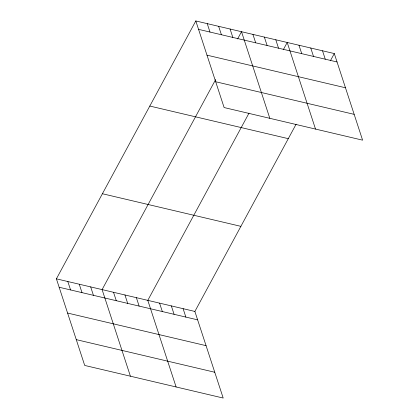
<?xml version="1.0" encoding="UTF-8"?>
<svg xmlns="http://www.w3.org/2000/svg" width="419" height="419" viewBox="0 0 419 419"><rect width="100%" height="100%" fill="white"/><g stroke="black" fill="none" stroke-linecap="round" stroke-linejoin="round"><path stroke-width="0.63" d="M296.107 124.202L194.882 311.448L223.191 398.05L84.706 365.441L56.403 278.839L195.809 20.95L334.294 53.559L362.597 140.161L224.118 107.552L195.809 20.95M215.649 79.547L102.1 289.602L130.403 376.204M237.599 38.941L241.512 31.713L269.815 118.31M249.022 113.114L147.797 300.36L176.106 386.962M283.302 49.704L287.209 42.471L315.517 129.073M330.382 60.786L334.294 53.559M198.559 29.361L337.044 61.97M206.996 55.167L345.476 87.77M215.685 81.747L354.165 114.356M149.808 106.054L288.288 138.663M102.409 193.735L240.888 226.344M56.403 278.839L194.882 311.448M59.152 287.251L197.632 319.859M67.585 313.056L206.064 345.665M76.274 339.641L214.753 372.25M322.52 50.788L325.27 59.199M310.751 48.012L313.501 56.424M298.983 45.242L301.727 53.653M275.786 39.779L278.535 48.19M264.358 37.092L267.107 45.503M252.935 34.4L255.684 42.811M230.083 29.021L232.833 37.432M218.66 26.329L221.41 34.74M207.237 23.642L209.987 32.054M183.113 308.677L185.863 317.089M171.34 305.907L174.089 314.318M159.571 303.136L162.321 311.547M136.374 297.673L139.124 306.085M124.951 294.981L127.701 303.393M113.523 292.294L116.273 300.706M90.677 286.91L93.427 295.322M79.249 284.223L81.998 292.635M67.826 281.531L70.575 289.943"/></g></svg>
